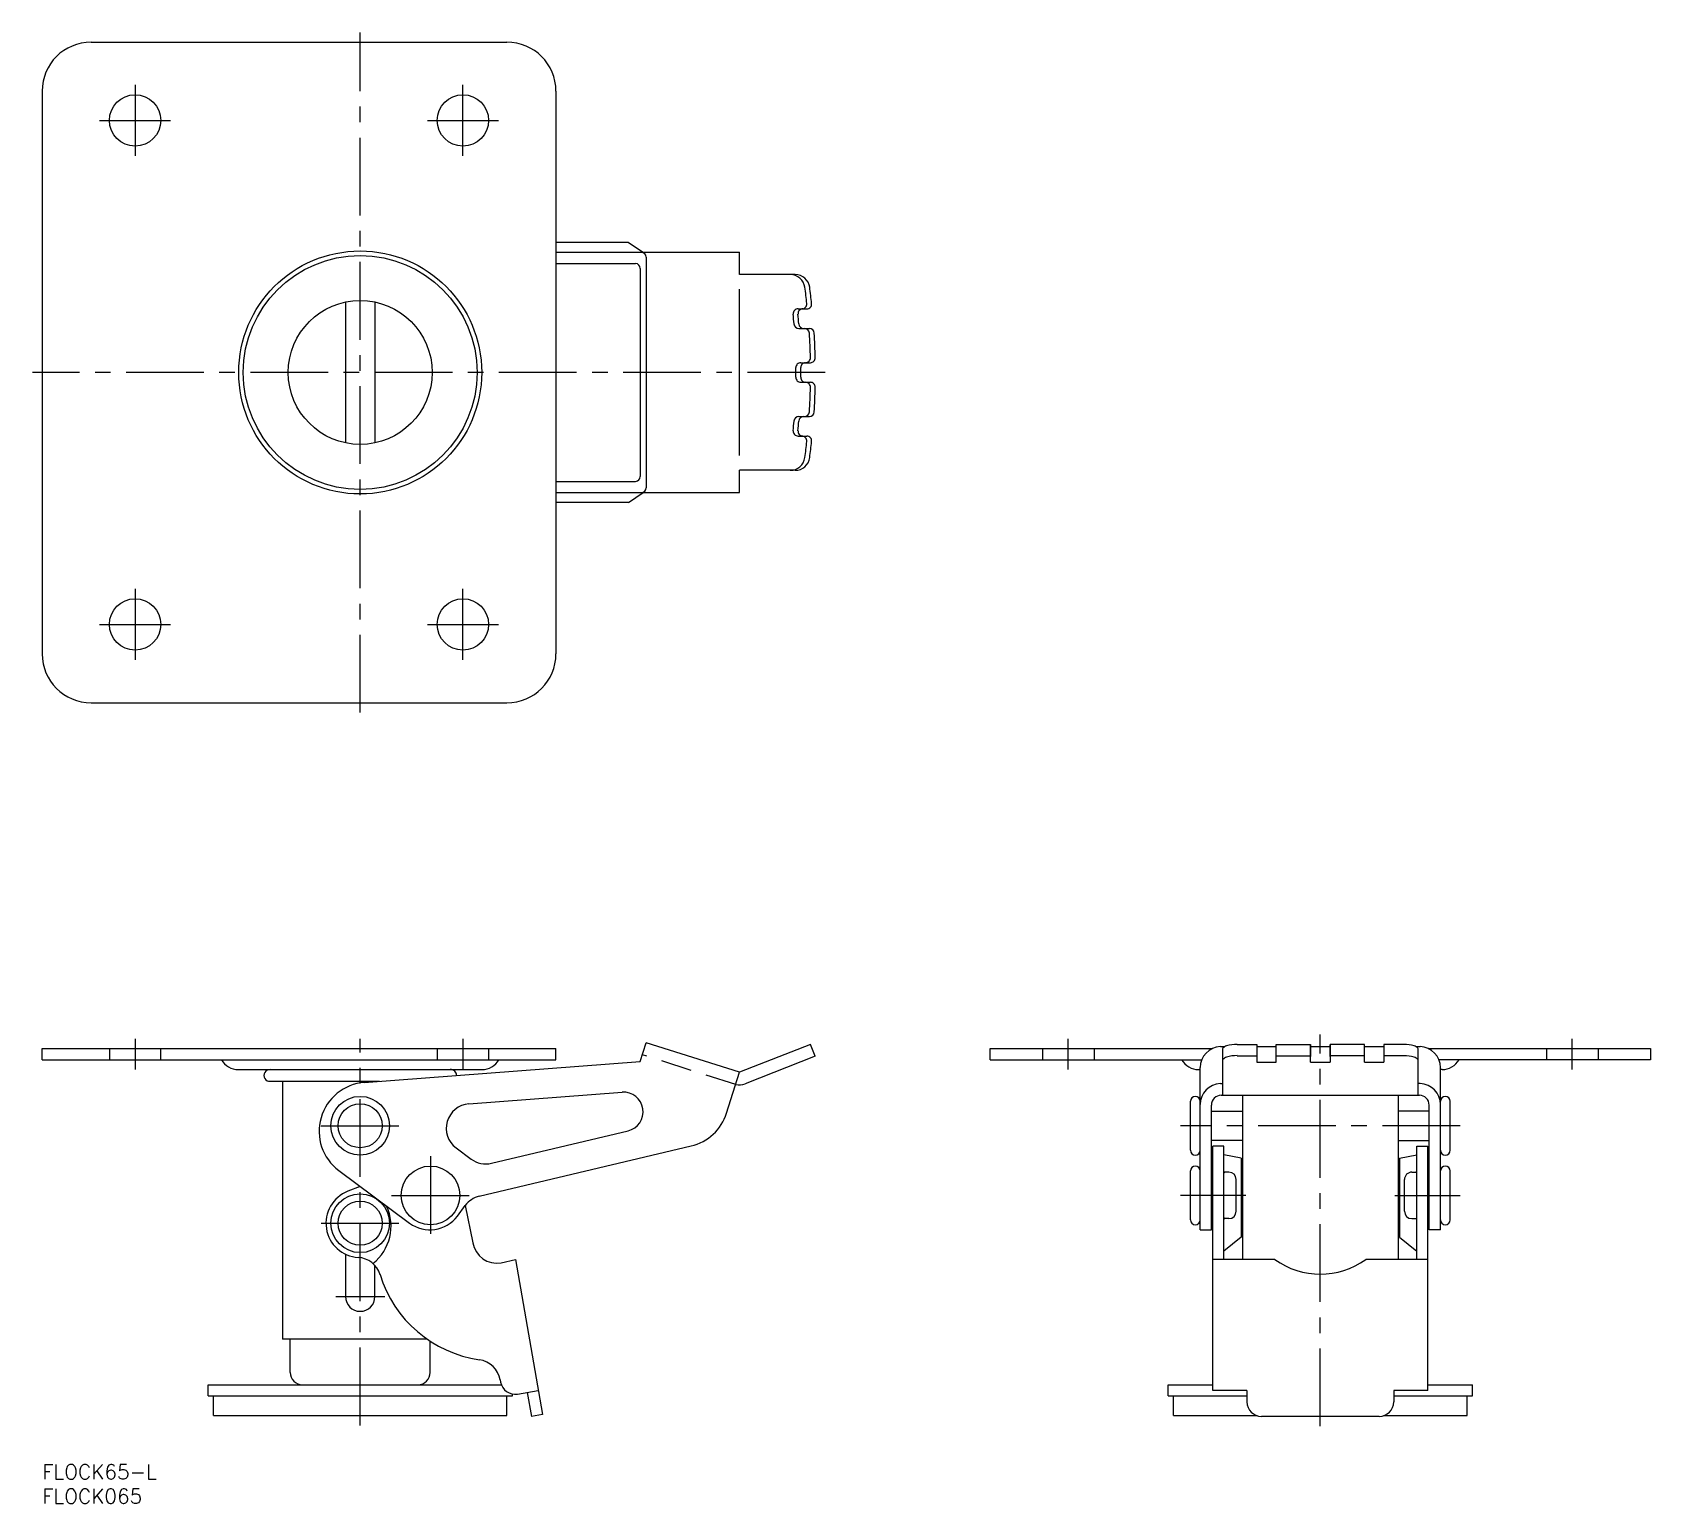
# Model space of a CAD drawing. Extents: x -2 to 329, y -8 to 293.
import ezdxf

# ---------------------------------------------------------------- set-up
doc = ezdxf.new("R2010")
doc.units = 0
doc.header["$LTSCALE"] = 0.5
doc.linetypes.add('CENTER', pattern=[50.8, 31.75, -6.35, 6.35, -6.35])
doc.linetypes.add('DASHED', pattern=[19.05, 12.7, -6.35])
for name, color, linetype in [('MSM_CENTER', 1, 'CENTER'), ('MSM_CONTINUOUS', 7, 'CONTINUOUS'), ('MSM_DASHED', 4, 'DASHED'), ('MSM_PART_NUMBER', 7, 'CONTINUOUS')]:
    doc.layers.add(name, color=color, linetype=linetype)
doc.styles.get("Standard").update_dxf_attribs({"font": 'txt.shx', "height": 3, "bigfont": 'bigfont.shx'})

# ---------------------------------------------------------------- blocks, each defined once
blk = doc.blocks.new('*U2')
at = {"layer": 'MSM_PART_NUMBER'}
blk.add_text('FLOCK65-L', height=3, dxfattribs=at).set_placement((0, -3))
blk = doc.blocks.new('*U3')
at = {"layer": 'MSM_PART_NUMBER'}
blk.add_text('FLOCK065', height=3, dxfattribs=at).set_placement((0, -8))

msp = doc.modelspace()

# ---------------------------------------------------------------- linework, layer by layer
at = {"layer": 'MSM_CENTER'}
for p, q in [((65, 153.66), (65, 292.66)), ((19, 281.91), (19, 267.41)), ((86, 267.41), (86, 281.91)), ((11.75, 274.66), (26.25, 274.66)), ((78.75, 274.66), (93.25, 274.66)), ((160.03, 223.17), (-2, 223.16)), ((19, 178.91), (19, 164.41)), ((86, 164.41), (86, 178.91)), ((11.75, 171.66), (26.25, 171.66)), ((78.75, 171.66), (93.25, 171.66)), ((19, 87), (19, 80.7)), ((65, 8), (65, 87)), ((86, 87), (86, 80.7)), ((209.72, 80.7), (209.72, 87)), ((261.22, 7.81), (261.22, 87.84)), ((312.72, 80.7), (312.72, 87)), ((57, 69.22), (73, 69.22)), ((289.77, 69.22), (232.67, 69.22)), ((79.37, 62.99), (79.37, 46.99)), ((71.37, 54.99), (87.37, 54.99)), ((246.02, 54.99), (232.67, 54.99)), ((276.42, 54.99), (289.77, 54.99)), ((57, 49.3), (73, 49.3)), ((60, 34.3), (70, 34.3))]:
    msp.add_line(p, q, dxfattribs=at)
at = {"layer": 'MSM_CONTINUOUS'}
for p, q in [((10, 290.66), (95, 290.66)), ((0, 280.66), (0, 165.66)), ((105, 280.66), (105, 165.66)), ((119.85, 249.71), (105, 249.71)), ((119.85, 249.71), (122.82, 247.71)), ((105, 247.71), (142.53, 247.71)), ((105, 245.41), (121.25, 245.41)), ((123.47, 246.71), (123.47, 199.61)), ((142.53, 243.16), (142.53, 247.71)), ((122.25, 244.41), (122.25, 201.91)), ((153.89, 243.16), (142.53, 243.16)), ((142.53, 206.16), (142.53, 240.16)), ((62, 237.55), (62, 208.77)), ((68, 237.55), (68, 208.77)), ((154.48, 236.16), (156.27, 236.16)), ((154.65, 232.16), (156.79, 232.16)), ((155.04, 225.16), (157, 225.16)), ((155.04, 221.16), (157, 221.16)), ((154.65, 214.16), (156.79, 214.16)), ((154.48, 210.16), (156.27, 210.16)), ((153.89, 203.16), (142.53, 203.16)), ((142.53, 198.61), (142.53, 203.16)), ((105, 200.91), (121.25, 200.91)), ((105, 198.61), (142.53, 198.61)), ((119.85, 196.61), (122.82, 198.61)), ((119.85, 196.61), (105, 196.61)), ((10, 155.66), (95, 155.66)), ((122.25, 82.37), (123.47, 86.2)), ((142.53, 80.14), (123.47, 86.2)), ((0, 85), (105, 85)), ((0, 82.7), (0, 85)), ((0, 82.7), (105, 82.7)), ((105, 82.7), (105, 85)), ((157.01, 85.84), (142.53, 80.14)), ((158, 83.44), (143.65, 77.79)), ((158, 83.44), (157.01, 85.84)), ((193.72, 85), (239.16, 85)), ((193.72, 82.7), (193.72, 85)), ((193.72, 82.7), (236.98, 82.7)), ((240.81, 85.4), (241.22, 85.4)), ((241.22, 85.4), (241.71, 85.4)), ((241.22, 84.85), (241.22, 75.44)), ((244.22, 85.84), (248.22, 85.84)), ((244.22, 83.54), (248.22, 83.54)), ((248.22, 85.84), (248.22, 82.2)), ((248.22, 85.4), (252.22, 85.4)), ((252.22, 85.84), (259.22, 85.84)), ((252.22, 82.2), (252.22, 85.84)), ((252.22, 83.54), (259.22, 83.54)), ((259.22, 82.2), (259.22, 85.84)), ((259.22, 85.84), (259.22, 83.34)), ((259.22, 85.4), (263.22, 85.4)), ((270.22, 85.84), (263.22, 85.84)), ((263.22, 85.84), (263.22, 82.2)), ((263.22, 83.34), (263.22, 85.84)), ((270.22, 83.54), (263.22, 83.54)), ((270.22, 82.2), (270.22, 85.84)), ((270.22, 85.4), (274.22, 85.4)), ((278.31, 85.84), (274.22, 85.84)), ((274.22, 85.84), (274.22, 82.2)), ((278.31, 83.54), (274.22, 83.54)), ((280.74, 85.4), (281.64, 85.4)), ((281.22, 75.44), (281.22, 84.84)), ((283.29, 85), (328.72, 85)), ((328.72, 82.7), (285.47, 82.7)), ((328.72, 85), (328.72, 82.7)), ((40.11, 80.7), (89.89, 80.7)), ((65.84, 78.06), (122.25, 82.37)), ((139.87, 71.79), (142.53, 80.14)), ((236.34, 80.7), (236.67, 80.7)), ((236.67, 47.95), (236.67, 81.1)), ((248.22, 82.2), (252.22, 82.2)), ((259.22, 82.2), (263.22, 82.2)), ((270.22, 82.2), (274.22, 82.2)), ((285.77, 47.95), (285.77, 81.1)), ((286.11, 80.7), (285.77, 80.7)), ((46.6, 78.3), (65, 78.3)), ((49.1, 78.3), (49.1, 25.6)), ((65, 78.3), (68.92, 78.3)), ((240.81, 77.84), (241.22, 77.84)), ((281.64, 77.85), (281.22, 77.85)), ((87.2, 73.68), (118.52, 76.07)), ((234.67, 64.22), (234.67, 74.22)), ((238.97, 47.95), (238.97, 73.44)), ((240.97, 75.44), (281.52, 75.44)), ((245.32, 75.44), (245.32, 41.89)), ((277.13, 75.44), (277.12, 41.89)), ((283.47, 47.95), (283.47, 73.45)), ((287.77, 64.22), (287.77, 74.22)), ((238.97, 72.22), (245.32, 72.22)), ((283.47, 72.22), (277.12, 72.22)), ((91.8, 61.55), (119.74, 68.19)), ((245.32, 66.22), (238.97, 66.22)), ((277.12, 66.22), (283.47, 66.22)), ((84.6, 64.68), (87.66, 62.4)), ((89.33, 54.8), (132.65, 65.09)), ((239.22, 15.13), (239.22, 65.03)), ((241.52, 65.03), (239.22, 65.03)), ((241.52, 41.89), (241.52, 65.03)), ((245.02, 62.61), (241.52, 63.3)), ((277.42, 62.61), (280.92, 63.3)), ((280.92, 42.13), (280.92, 65.02)), ((280.92, 41.89), (280.92, 65.03)), ((280.92, 65.02), (283.22, 65.02)), ((283.22, 15.13), (283.22, 65.03)), ((283.22, 22.02), (283.22, 65.02)), ((60.63, 60.07), (75.08, 49.33)), ((234.67, 49.99), (234.67, 59.99)), ((242.52, 59.74), (241.72, 59.74)), ((245.02, 62.61), (245.02, 46.42)), ((277.42, 62.61), (277.42, 46.42)), ((279.92, 59.74), (280.72, 59.74)), ((287.77, 49.99), (287.77, 59.99)), ((65.01, 56.81), (62.47, 55.83)), ((239.22, 57.99), (238.97, 57.99)), ((244.02, 51.74), (244.02, 58.24)), ((278.42, 51.74), (278.42, 58.24)), ((283.22, 57.99), (283.47, 57.99)), ((84.87, 50.77), (86.47, 52.92)), ((86.48, 52.93), (88.03, 45.28)), ((239.22, 51.99), (238.97, 51.99)), ((242.52, 50.24), (241.72, 50.24)), ((279.92, 50.24), (280.72, 50.24)), ((283.22, 51.99), (283.47, 51.99)), ((236.67, 47.95), (238.97, 47.95)), ((245.02, 46.42), (241.52, 43.61)), ((277.42, 46.42), (280.92, 43.61)), ((285.77, 47.95), (283.47, 47.95)), ((62, 42.98), (62, 34.3)), ((68, 34.3), (68, 40.66)), ((93.81, 41.21), (96.77, 41.89)), ((96.77, 41.89), (102.24, 10.2)), ((251.93, 41.89), (239.22, 41.89)), ((283.22, 41.89), (270.52, 41.89)), ((78.7, 25.6), (49.1, 25.6)), ((50.7, 18.8), (50.7, 25.6)), ((79.3, 18.8), (79.3, 25.2)), ((93.6, 17.3), (93.68, 16.83)), ((33.9, 16.3), (93.83, 16.3)), ((33.9, 14), (33.9, 16.3)), ((33.9, 14), (96.1, 14)), ((35, 10), (35, 14)), ((95, 10), (95, 14)), ((96.1, 14), (96.1, 14.39)), ((97.15, 14.39), (101.39, 15.13)), ((99.12, 14.73), (99.98, 9.81)), ((230.12, 16.3), (239.22, 16.3)), ((230.12, 14), (230.12, 16.3)), ((230.12, 14), (246.22, 14)), ((231.22, 10), (231.22, 14)), ((246.22, 15.13), (239.22, 15.13)), ((246.22, 15.13), (246.22, 12.81)), ((283.22, 15.13), (276.22, 15.13)), ((276.22, 15.13), (276.22, 12.81)), ((276.22, 14), (292.32, 14)), ((283.22, 16.3), (292.32, 16.3)), ((291.22, 10), (291.22, 14)), ((292.32, 14), (292.32, 16.3)), ((35, 10), (95, 10)), ((102.24, 10.2), (99.98, 9.81)), ((231.22, 10), (248.16, 10)), ((274.29, 10), (291.22, 10)), ((273.22, 9.81), (249.22, 9.81))]:
    msp.add_line(p, q, dxfattribs=at)
for centre, radius in [((19, 274.66), 5.25), ((86, 274.66), 5.25), ((65, 223.16), 24.83), ((65, 223.16), 23.9), ((65, 223.16), 14.7), ((19, 171.66), 5.25), ((86, 171.66), 5.25), ((65, 69.22), 6), ((65, 69.22), 4.5), ((79.37, 54.99), 6), ((65, 49.3), 6), ((65, 49.3), 4.5)]:
    msp.add_circle(centre, radius, dxfattribs=at)
for centre, radius, start, end in [((10, 280.66), 10, 90, 180), ((95, 280.66), 10, 0, 90), ((121.25, 244.41), 1, 0, 90), ((122.47, 246.71), 1, 0, 90), ((152.9, 240.16), 3, 7.6926, 90), ((153.89, 240.16), 3, 7.6926, 90), ((27.05, 223.16), 130, 6.2304, 7.6926), ((28.03, 223.16), 130, 6.2304, 7.6926), ((154.48, 235.16), 1, 90, 185.3794), ((27.05, 223.16), 127, 4.4808, 5.3794), ((155.47, 235.16), 1, 90, 185.3794), ((28.03, 223.16), 127, 4.4808, 5.3794), ((155.28, 237.16), 1, 270, 6.2304), ((156.27, 237.16), 1, 270, 6.2304), ((154.65, 233.16), 1, 184.4808, 270), ((155.64, 233.16), 1, 184.4808, 270), ((155.8, 231.16), 1, 3.5555, 90), ((156.79, 231.16), 1, 3.5555, 90), ((27.05, 223.16), 130, 1.3326, 3.5555), ((28.03, 223.16), 130, 1.3324, 3.5555), ((155.04, 224.16), 1, 90, 180.4476), ((156.03, 224.16), 1, 90, 180.4476), ((156.01, 226.16), 1, 270, 1.3326), ((157, 226.16), 1, 270, 1.3326), ((27.05, 223.16), 127, 359.5524, 0.4476), ((155.04, 222.16), 1, 179.5524, 270), ((28.03, 223.16), 127, 359.5524, 0.4476), ((156.03, 222.16), 1, 179.5524, 270), ((156.01, 220.16), 1, 358.6674, 90), ((27.05, 223.16), 130, 356.4445, 358.6674), ((157, 220.16), 1, 358.6674, 90), ((28.03, 223.16), 130, 356.4445, 358.6674), ((155.8, 215.16), 1, 270, 356.4445), ((156.79, 215.16), 1, 270, 356.4445), ((27.05, 223.16), 127, 354.6206, 355.5192), ((154.65, 213.16), 1, 90, 175.5192), ((28.03, 223.16), 127, 354.6206, 355.5192), ((155.64, 213.16), 1, 90, 175.5192), ((154.48, 211.16), 1, 174.6206, 270), ((155.47, 211.16), 1, 174.6206, 270), ((155.28, 209.16), 1, 353.7696, 90), ((27.05, 223.16), 130, 352.3074, 353.7696), ((156.27, 209.16), 1, 353.7696, 90), ((28.03, 223.16), 130, 352.3074, 353.7696), ((152.9, 206.16), 3, 270, 352.3074), ((153.89, 206.16), 3, 270, 352.3074), ((121.25, 201.91), 1, 270, 0), ((122.47, 199.61), 1, 270, 0), ((10, 165.66), 10, 180, 270), ((95, 165.66), 10, 270, 0), ((40.11, 84.7), 4, 210, 270), ((89.89, 84.7), 4, 270, 330), ((236.34, 84.7), 4, 210, 270), ((240.97, 81.1), 4.3, 92.1661, 180), ((241.62, 84.83), 0.4, 142.8031, 177.2087), ((241.62, 82.53), 0.4, 142.8031, 177.2087), ((242.44, 84.07), 1.51, 104.7485, 138.4022), ((242.44, 81.77), 1.51, 104.7485, 138.4022), ((244.14, 78.71), 7.14, 89.2838, 106.9778), ((244.14, 76.41), 7.14, 89.2838, 106.9778), ((278.32, 78.74), 7.1, 73.0016, 90.0636), ((278.32, 76.44), 7.1, 73.0016, 90.0632), ((280.01, 84.07), 1.51, 41.5978, 75.2515), ((280.01, 81.77), 1.51, 41.5978, 75.2515), ((280.82, 84.83), 0.402, 1.7414, 37.1457), ((280.82, 82.53), 0.406, 3.1729, 37.0645), ((281.47, 81.1), 4.3, 359.9995, 87.8334), ((286.11, 84.7), 4, 270, 330), ((46.5, 79.5), 1.2, 85.1196, 274.8804), ((83.5, 79.5), 1.2, 0.2107, 94.8804), ((66.6, 68.09), 10, 94.3632, 233.3632), ((118.82, 72.08), 4, 283.3632, 94.3632), ((142.51, 80.56), 3, 255.1449, 292.3632), ((240.97, 73.55), 4.3, 92.1661, 180), ((281.47, 73.55), 4.3, 0.0012, 87.835), ((87.58, 68.69), 5, 94.3632, 233.3632), ((235.67, 74.22), 1, 0, 180), ((240.97, 73.44), 2, 90, 180), ((281.47, 73.44), 2, 0.0012, 90.0012), ((286.77, 74.22), 1, 359.9995, 179.9995), ((130.34, 74.82), 10, 283.3632, 342.3632), ((235.67, 64.22), 1, 180, 0), ((286.77, 64.22), 1, 179.9995, 359.9995), ((90.65, 66.41), 5, 233.3632, 283.3632), ((235.67, 59.99), 1, 0, 180), ((241.72, 59.54), 0.2, 87.7954, 180), ((242.52, 58.24), 1.5, 0, 90), ((279.92, 58.24), 1.5, 89.9995, 179.9995), ((280.72, 59.54), 0.2, 359.9995, 92.2041), ((286.77, 59.99), 1, 359.9995, 179.9995), ((65, 49.3), 7, 111.1689, 266.7922), ((90.48, 49.94), 5, 103.3632, 143.3632), ((61.55, 48.7), 9.75, 308.3683, 24.9444), ((79.25, 54.95), 7, 233.3632, 323.3632), ((235.67, 49.99), 1, 180, 0), ((241.72, 50.44), 0.2, 180, 272.2046), ((242.52, 51.74), 1.5, 270, 0), ((279.92, 51.74), 1.5, 179.9995, 269.9995), ((280.72, 50.44), 0.2, 267.7949, 359.9995), ((286.77, 49.99), 1, 179.9995, 359.9995), ((92.95, 46.14), 5, 189.859, 279.859), ((64.28, 37.32), 5, 17.0937, 86.5562), ((261.22, 54.79), 15.9, 234.2252, 305.7748), ((92.95, 46.14), 25, 197.0937, 261.7998), ((65, 34.3), 3, 180, 0), ((88.67, 16.45), 5, 9.859, 81.7998), ((53.2, 18.8), 2.5, 180, 270), ((76.8, 18.8), 2.5, 270, 0), ((96.64, 17.35), 3, 189.859, 279.859), ((249.22, 12.81), 3, 180, 270), ((273.22, 12.81), 3, 270, 0)]:
    msp.add_arc(centre, radius, start, end, dxfattribs=at)
at = {"layer": 'MSM_DASHED'}
for p, q in [((13.75, 85), (13.75, 82.7)), ((24.25, 82.7), (24.25, 85)), ((80.75, 85), (80.75, 82.7)), ((91.25, 85), (91.25, 82.7)), ((141.74, 77.66), (122.68, 83.72)), ((204.47, 85), (204.47, 82.7)), ((214.97, 85), (214.97, 82.7)), ((307.47, 85), (307.47, 82.7)), ((317.97, 85), (317.97, 82.7))]:
    msp.add_line(p, q, dxfattribs=at)

# ---------------------------------------------------------------- block references
at = {"layer": 'MSM_CONTINUOUS'}
for name in ['*U2', '*U3']:
    msp.add_blockref(name, (0, 0), dxfattribs=at)

doc.saveas('drawing.dxf')
